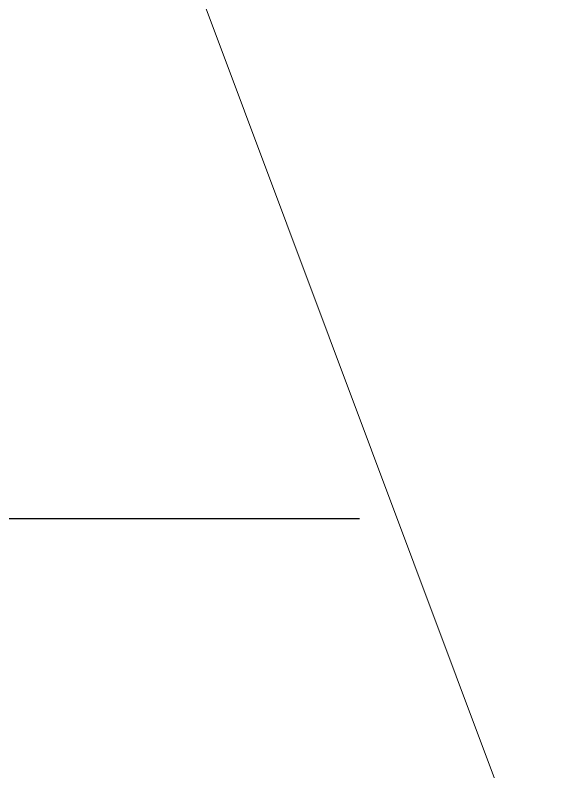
# Model space of a CAD drawing. Header units: metres. Extents: x -1147 to -802, y 5 to 567.
# Drawn here: x -1005.4262 to -1005.3216, y 534.5559 to 534.6986 of the extents above; entities that cross this region are included whole.
import ezdxf

# ---------------------------------------------------------------- set-up
doc = ezdxf.new("R2010")
doc.units = ezdxf.units.M
doc.linetypes.add('IMPORT-LNMK-LaneLine3 _3__2_', pattern=[0.012, 0.003, -0.009])

# ---------------------------------------------------------------- blocks, each defined once
blk = doc.blocks.new('T2DPAA-T2D-PWA-SU-M2D-000002_dwg-40815123-DRG-2873010 - GENERAL ARRANGEMENT PLAN')
at = {"color": 254, "lineweight": 18, "true_color": 0xeaeaea}
blk.add_line((-170.70527, 1051.36493), (-170.54716, 1051.47745), dxfattribs=at)
blk = doc.blocks.new('T2DPAA-T2D-PWA-SU-M2D-000100_Survey_rvt-1-DRG-2873010 - GENERAL ARRANGEMENT PLAN')
at = {"color": 254, "lineweight": 18, "true_color": 0xe1e1e1, "rotation": 75.11694444444437}
blk.add_blockref('T2DPAA-T2D-PWA-SU-M2D-000002_dwg-40815123-DRG-2873010 - GENERAL ARRANGEMENT PLAN', (-45.82133, 429.47779), dxfattribs=at)
blk = doc.blocks.new('T2DPAA-T2D-C3S-RW-M2D-100010_dwg-40802999-DRG-2873010 - GENERAL ARRANGEMENT PLAN')
at = {"color": 254, "linetype": 'IMPORT-LNMK-LaneLine3 _3__2_', "lineweight": 25, "true_color": 0xd5d5d5}
blk.add_line((47.54839, -620.4475), (48.83263, -625.27976), dxfattribs=at)
blk = doc.blocks.new('T2DPAA-T2D-PWC-RW-M2D-100010_RoadDesign_rvt-1-DRG-2873010 - GENERAL ARRANGEMENT PLAN')
at = {"color": 254, "lineweight": 18, "true_color": 0xe3e3e3, "rotation": 75.11694444444437}
blk.add_blockref('T2DPAA-T2D-C3S-RW-M2D-100010_dwg-40802999-DRG-2873010 - GENERAL ARRANGEMENT PLAN', (-1722.33704, 648.01046), dxfattribs=at)

msp = doc.modelspace()

# ---------------------------------------------------------------- block references
at = {"lineweight": 5}
msp.add_blockref('T2DPAA-T2D-PWC-RW-M2D-100010_RoadDesign_rvt-1-DRG-2873010 - GENERAL ARRANGEMENT PLAN', (100.43042, 0), dxfattribs=at)
at = {"color": 254, "lineweight": 5, "true_color": 0xe1e1e1}
msp.add_blockref('T2DPAA-T2D-PWA-SU-M2D-000100_Survey_rvt-1-DRG-2873010 - GENERAL ARRANGEMENT PLAN', (100.43042, 0), dxfattribs=at)

doc.saveas('drawing.dxf')
